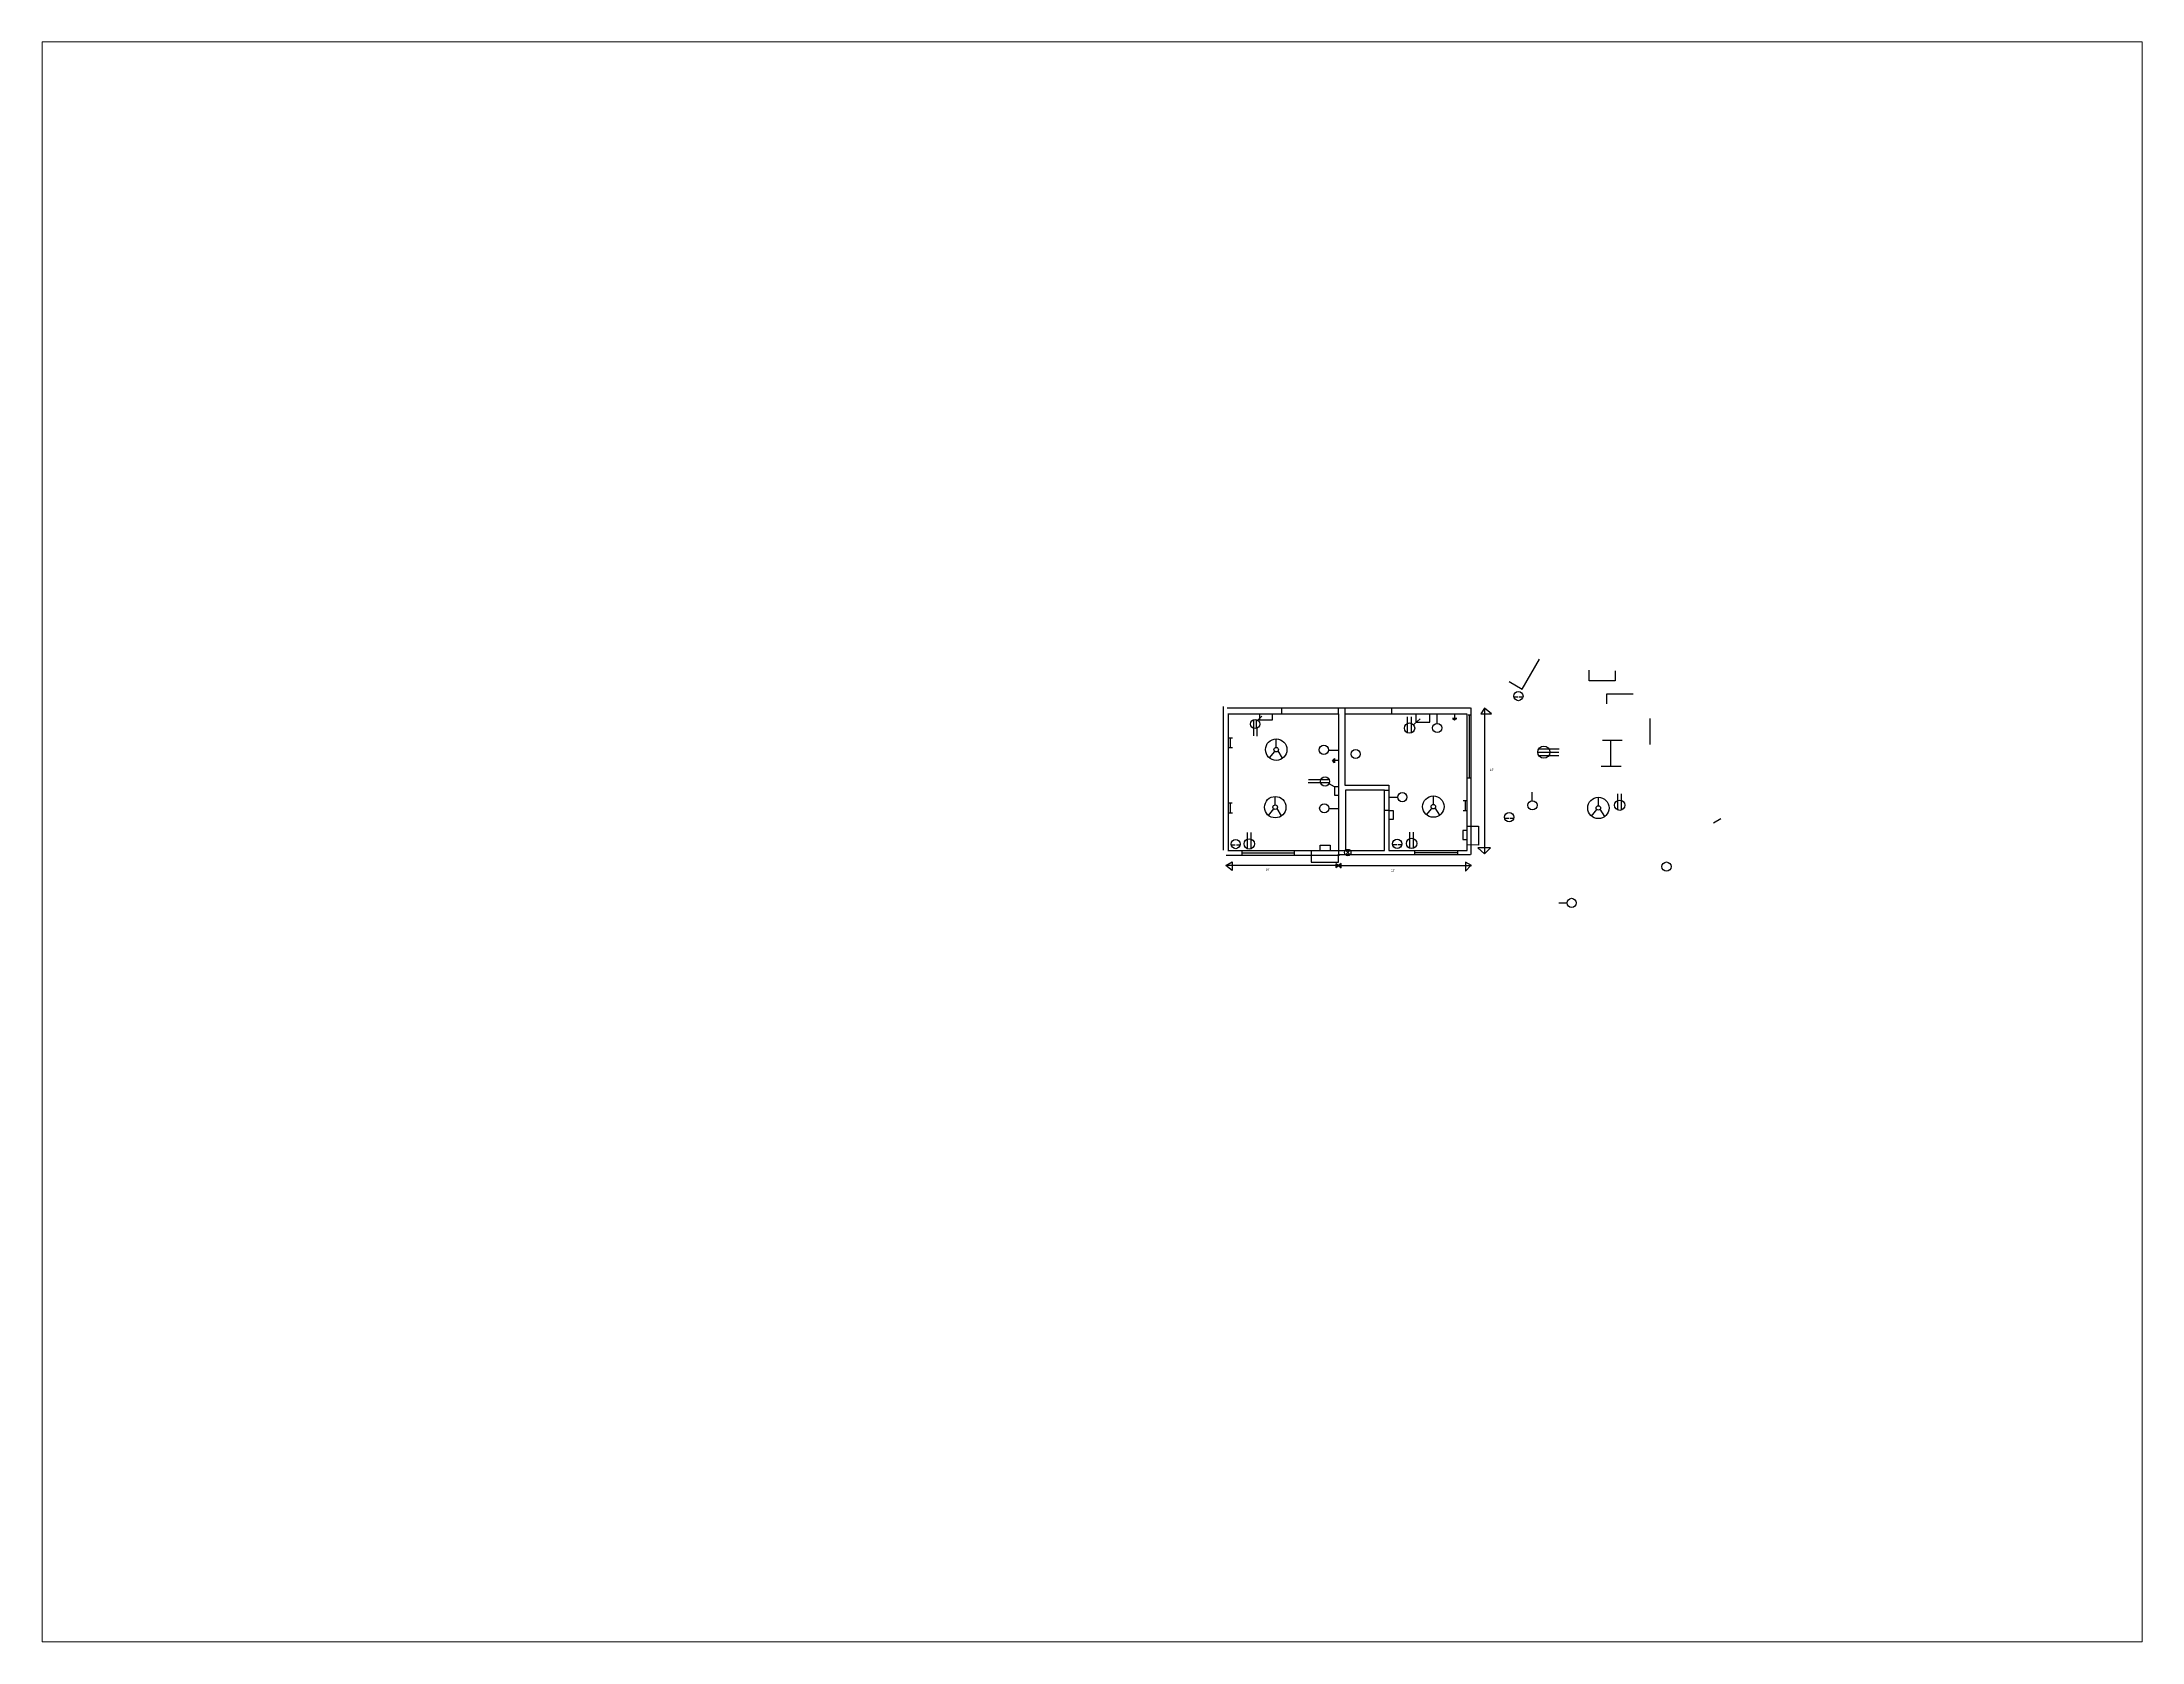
# Paper-space layout 'Layout1' of a CAD drawing. Header units: feet. Extents: x 1.05 to 9.45, y 0.8 to 7.2.
# The model-space entities are those that its viewports show. They can reach past a viewport. Long polylines and large blocks are cut down to what shows.
import ezdxf

# ---------------------------------------------------------------- set-up
doc = ezdxf.new("R2010")
doc.units = ezdxf.units.FT
doc.header["$MEASUREMENT"] = 0

msp = doc.modelspace()

# ---------------------------------------------------------------- linework, layer by layer
for p, q in [((89.68, 25.97), (91.25, 28.68)), ((88.5, 26.65), (89.68, 25.97)), ((95.74, 26.73), (95.74, 27.7)), ((98.1, 26.73), (95.74, 26.73)), ((98.1, 27.63), (98.1, 26.73)), ((88.96, 25.27), (89.29, 25.27)), ((89.38, 25.27), (89.74, 25.27)), ((97.35, 24.65), (97.35, 25.55)), ((97.35, 25.55), (99.71, 25.55)), ((62.63, 11.4), (62.63, 24.4)), ((62.97, 24.27), (72.97, 24.27)), ((63.02, 23.73), (72.94, 23.73)), ((63.06, 23.73), (63.06, 11.31)), ((65.37, 22.4), (65.37, 23.19)), ((65.62, 22.42), (65.62, 23.22)), ((65.75, 23.15), (66.11, 23.51)), ((65.88, 23.74), (65.88, 23.19)), ((65.88, 23.19), (67.06, 23.19)), ((67.06, 23.19), (67.06, 23.72)), ((67.87, 24.27), (67.87, 23.73)), ((72.94, 23.73), (73.03, 23.73)), ((72.98, 24.27), (84.98, 24.27)), ((73.03, 23.73), (73.03, 24.27)), ((73.03, 23.73), (73.03, 10.9)), ((73.61, 24.18), (73.61, 17.27)), ((73.7, 23.69), (73.61, 23.69)), ((84.7, 23.69), (73.7, 23.69)), ((77.88, 23.69), (77.88, 24.27)), ((79.3, 21.98), (79.3, 23.47)), ((79.64, 22), (79.64, 23.47)), ((80.44, 23.27), (79.89, 22.8)), ((80.04, 23.69), (80.04, 22.97)), ((80.04, 22.97), (81.31, 22.97)), ((81.31, 22.97), (81.31, 23.68)), ((81.96, 22.84), (81.96, 23.64)), ((83.75, 23.32), (83.35, 23.32)), ((83.35, 23.32), (83.55, 23.2)), ((83.54, 23.69), (83.54, 23.2)), ((83.54, 23.2), (83.75, 23.32)), ((84.7, 11.35), (84.7, 23.69)), ((84.77, 23.63), (85.04, 23.63)), ((84.87, 23.63), (84.87, 17.95)), ((85.02, 24.27), (85.02, 10.99)), ((86.26, 24.24), (85.92, 23.73)), ((85.92, 23.73), (86.89, 23.73)), ((86.26, 24.25), (86.26, 11.05)), ((86.89, 23.73), (86.26, 24.25)), ((101.26, 20.95), (101.26, 23.32)), ((63.06, 21.57), (63.43, 21.57)), ((63.23, 21.56), (63.23, 20.68)), ((65.35, 22.41), (65.35, 21.73)), ((65.64, 22.42), (65.64, 21.72)), ((67.4, 20.69), (67.4, 21.45)), ((96.93, 21.36), (98.73, 21.36)), ((97.67, 21.36), (97.67, 18.99)), ((63.05, 20.68), (63.45, 20.68)), ((66.78, 19.74), (67.27, 20.33)), ((67.98, 19.71), (67.57, 20.38)), ((72.11, 20.45), (73.04, 20.45)), ((72.5, 19.5), (72.68, 19.68)), ((73.03, 19.5), (72.5, 19.5)), ((72.68, 19.3), (72.5, 19.5)), ((72.68, 19.68), (72.68, 19.3)), ((91.08, 20.26), (92.98, 20.26)), ((91.17, 20.57), (93.02, 20.57)), ((91.17, 19.97), (92.98, 19.97)), ((72.21, 17.49), (70.3, 17.49)), ((72.17, 17.77), (70.32, 17.77)), ((72.67, 17.11), (72.2, 17.38)), ((73.61, 17.27), (77.61, 17.27)), ((77.61, 17.27), (77.61, 11.35)), ((84.74, 17.95), (85.07, 17.95)), ((96.83, 18.99), (98.63, 18.99)), ((63.06, 15.67), (63.42, 15.67)), ((63.23, 15.66), (63.23, 14.78)), ((67.31, 15.48), (67.31, 16.25)), ((73.01, 17.11), (72.69, 17.11)), ((72.69, 17.11), (72.69, 16.36)), ((72.69, 16.36), (73.03, 16.36)), ((77.21, 16.82), (73.66, 16.82)), ((73.66, 16.82), (73.66, 11.31)), ((77.21, 11.35), (77.21, 16.82)), ((77.22, 16.83), (77.61, 16.83)), ((78.41, 16.16), (77.66, 16.16)), ((81.63, 15.53), (81.63, 16.3)), ((82.22, 14.55), (81.8, 15.22)), ((84.33, 15.88), (84.7, 15.88)), ((84.5, 15.86), (84.5, 14.99)), ((90.59, 15.84), (90.59, 16.65)), ((96.57, 15.41), (96.57, 16.18)), ((98.33, 15.01), (98.33, 16.5)), ((98.67, 15.03), (98.67, 16.5)), ((63.05, 14.78), (63.45, 14.78)), ((66.69, 14.54), (67.18, 15.13)), ((67.89, 14.51), (67.48, 15.17)), ((72.16, 15.16), (73.09, 15.16)), ((77.2, 15), (77.61, 15)), ((78, 14.15), (77.61, 14.15)), ((77.63, 14.98), (78, 14.98)), ((78, 14.98), (78, 14.15)), ((81.01, 14.58), (81.5, 15.17)), ((84.32, 14.99), (84.72, 14.99)), ((84.7, 13.55), (85.71, 13.55)), ((85.71, 13.55), (85.71, 11.83)), ((88.12, 14.3), (88.45, 14.3)), ((88.54, 14.3), (88.9, 14.3)), ((95.95, 14.47), (96.44, 15.06)), ((97.15, 14.44), (96.74, 15.11)), ((107.66, 14.22), (106.99, 13.83)), ((63.37, 11.87), (63.69, 11.87)), ((63.79, 11.87), (64.15, 11.87)), ((64.79, 11.5), (64.79, 12.99)), ((65.13, 11.52), (65.13, 12.99)), ((71.39, 11.35), (71.39, 11.85)), ((71.39, 11.85), (72.28, 11.85)), ((72.28, 11.85), (72.28, 11.34)), ((77.98, 11.89), (78.31, 11.89)), ((78.4, 11.89), (78.76, 11.89)), ((79.49, 11.54), (79.49, 13.03)), ((79.83, 11.56), (79.83, 13.03)), ((84.7, 13.16), (84.3, 13.16)), ((84.3, 13.16), (84.3, 12.35)), ((84.3, 12.35), (84.7, 12.35)), ((85.71, 11.83), (84.71, 11.86)), ((86.8, 11.59), (85.65, 11.59)), ((85.65, 11.59), (86.27, 11.05)), ((86.26, 11.05), (86.8, 11.59)), ((62.84, 10.01), (63.42, 10.34)), ((73.05, 10.01), (62.84, 10.01)), ((63.42, 9.54), (62.84, 10.01)), ((62.88, 10.95), (73.12, 10.95)), ((63.11, 11.35), (73.12, 11.35)), ((63.42, 10.34), (63.42, 9.54)), ((64.3, 11.36), (64.3, 10.95)), ((64.3, 11.16), (69.02, 11.16)), ((69.02, 11.35), (69.02, 10.97)), ((70.58, 11.36), (70.58, 10.31)), ((70.58, 10.31), (73.03, 10.31)), ((73.05, 10.01), (72.81, 10.15)), ((72.81, 10.15), (72.81, 9.82)), ((72.81, 9.82), (73.05, 10.01)), ((72.98, 10.99), (84.98, 10.99)), ((73.03, 11.35), (77.21, 11.35)), ((73.03, 10.31), (73.03, 10.89)), ((73.29, 10.18), (73.05, 10.01)), ((73.05, 10.01), (73.29, 10.01)), ((73.05, 10.01), (73.28, 9.8)), ((73.28, 9.8), (73.29, 10.01)), ((73.29, 10.01), (73.29, 10.18)), ((73.29, 10.01), (85.07, 10.01)), ((73.7, 11.35), (74.06, 10.99)), ((74.05, 11.34), (73.7, 10.99)), ((77.61, 11.35), (84.7, 11.35)), ((79.91, 11.35), (79.91, 11.01)), ((79.91, 11.18), (83.8, 11.18)), ((83.8, 11.35), (83.8, 10.99)), ((85.07, 10.01), (84.55, 10.31)), ((84.55, 10.31), (84.55, 9.5)), ((84.55, 9.5), (85.06, 10.02)), ((93.75, 6.58), (92.99, 6.58))]:
    msp.add_line(p, q)
for centre, radius in [((89.33, 25.34), 0.417), ((65.49, 22.81), 0.417), ((79.47, 22.44), 0.467), ((81.98, 22.45), 0.417), ((67.4, 20.49), 0.969), ((67.4, 20.49), 0.201), ((71.71, 20.47), 0.417), ((74.6, 20.09), 0.417), ((91.63, 20.26), 0.545), ((71.82, 17.61), 0.417), ((67.31, 15.28), 0.969), ((67.31, 15.28), 0.201), ((71.75, 15.18), 0.417), ((78.82, 16.19), 0.417), ((81.63, 15.33), 0.969), ((81.63, 15.33), 0.201), ((90.6, 15.45), 0.417), ((96.57, 15.21), 0.969), ((96.57, 15.21), 0.201), ((98.5, 15.46), 0.467), ((88.49, 14.37), 0.417), ((63.73, 11.94), 0.417), ((64.96, 11.95), 0.467), ((73.88, 11.17), 0.291), ((78.35, 11.96), 0.417), ((79.66, 12), 0.467), ((102.74, 9.9), 0.417), ((94.15, 6.61), 0.417)]:
    msp.add_circle(centre, radius)

# ---------------------------------------------------------------- texts
at = {"char_height": 0.2, "attachment_point": 1}
for s, insert, width in [("13'", (86.75, 18.76), 1.0196), ("10'", (66.44, 9.74), 1.1712), ("12'", (77.77, 9.64), 2.0792)]:
    msp.add_mtext(s, dxfattribs=dict(at, insert=insert, width=width))

psp = doc.layouts.get("Layout1")

# ---------------------------------------------------------------- viewports
at = {"layer": '0'}
psp.add_viewport(center=(5.25, 4), size=(8.4, 6.4), view_center_point=(50.7212, 12.1271), view_height=144.870614, dxfattribs=at)

doc.saveas('drawing.dxf')
